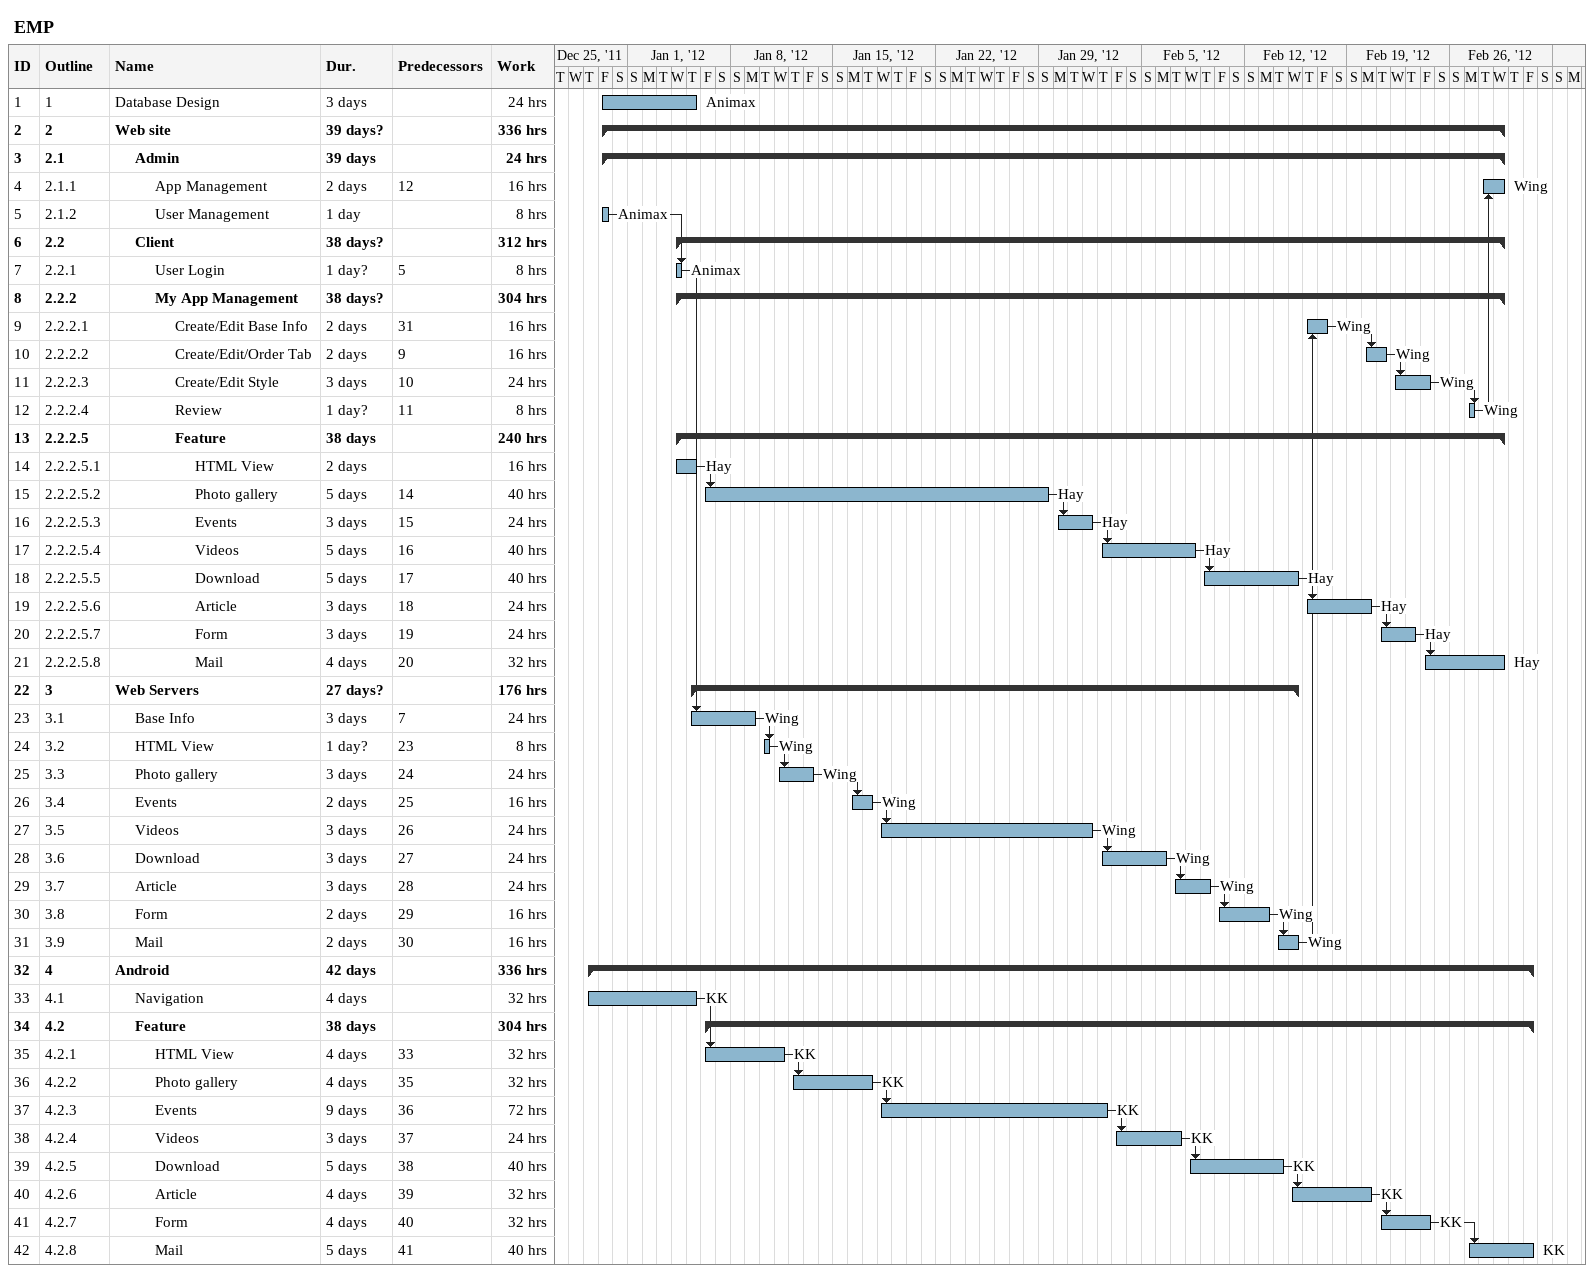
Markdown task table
EMP

| ID | WBS | Task | Duration | Start | Finish | Predecessors | Resources | Work (h) |
|---|---|---|---|---|---|---|---|---|
| 1 | 1 | Database Design | 3d | 2011-12-30 | 2012-01-05 |  | Animax | 24 |
| 2 | 2 | **Web site** | 39d? | 2011-12-30 | 2012-02-29 |  |  | 336 |
| 3 | 2.1 | **Admin** | 39d | 2011-12-30 | 2012-02-29 |  |  | 24 |
| 4 | 2.1.1 | App Management | 2d | 2012-02-28 | 2012-02-29 | 12 | Wing | 16 |
| 5 | 2.1.2 | User Management | 1d | 2011-12-30 | 2011-12-30 |  | Animax | 8 |
| 6 | 2.2 | **Client** | 38d? | 2012-01-04 | 2012-02-29 |  |  | 312 |
| 7 | 2.2.1 | User Login | 1d? | 2012-01-04 | 2012-01-04 | 5 | Animax | 8 |
| 8 | 2.2.2 | **My App Management** | 38d? | 2012-01-04 | 2012-02-29 |  |  | 304 |
| 9 | 2.2.2.1 | Create/Edit Base Info | 2d | 2012-02-16 | 2012-02-17 | 31 | Wing | 16 |
| 10 | 2.2.2.2 | Create/Edit/Order Tab | 2d | 2012-02-20 | 2012-02-21 | 9 | Wing | 16 |
| 11 | 2.2.2.3 | Create/Edit Style | 3d | 2012-02-22 | 2012-02-24 | 10 | Wing | 24 |
| 12 | 2.2.2.4 | Review | 1d? | 2012-02-27 | 2012-02-27 | 11 | Wing | 8 |
| 13 | 2.2.2.5 | **Feature** | 38d | 2012-01-04 | 2012-02-29 |  |  | 240 |
| 14 | 2.2.2.5.1 | HTML View | 2d | 2012-01-04 | 2012-01-05 |  | Hay | 16 |
| 15 | 2.2.2.5.2 | Photo gallery | 5d | 2012-01-06 | 2012-01-29 | 14 | Hay | 40 |
| 16 | 2.2.2.5.3 | Events | 3d | 2012-01-30 | 2012-02-01 | 15 | Hay | 24 |
| 17 | 2.2.2.5.4 | Videos | 5d | 2012-02-02 | 2012-02-08 | 16 | Hay | 40 |
| 18 | 2.2.2.5.5 | Download | 5d | 2012-02-09 | 2012-02-15 | 17 | Hay | 40 |
| 19 | 2.2.2.5.6 | Article | 3d | 2012-02-16 | 2012-02-20 | 18 | Hay | 24 |
| 20 | 2.2.2.5.7 | Form | 3d | 2012-02-21 | 2012-02-23 | 19 | Hay | 24 |
| 21 | 2.2.2.5.8 | Mail | 4d | 2012-02-24 | 2012-02-29 | 20 | Hay | 32 |
| 22 | 3 | **Web Servers** | 27d? | 2012-01-05 | 2012-02-15 |  |  | 176 |
| 23 | 3.1 | Base Info | 3d | 2012-01-05 | 2012-01-09 | 7 | Wing | 24 |
| 24 | 3.2 | HTML View | 1d? | 2012-01-10 | 2012-01-10 | 23 | Wing | 8 |
| 25 | 3.3 | Photo gallery | 3d | 2012-01-11 | 2012-01-13 | 24 | Wing | 24 |
| 26 | 3.4 | Events | 2d | 2012-01-16 | 2012-01-17 | 25 | Wing | 16 |
| 27 | 3.5 | Videos | 3d | 2012-01-18 | 2012-02-01 | 26 | Wing | 24 |
| 28 | 3.6 | Download | 3d | 2012-02-02 | 2012-02-06 | 27 | Wing | 24 |
| 29 | 3.7 | Article | 3d | 2012-02-07 | 2012-02-09 | 28 | Wing | 24 |
| 30 | 3.8 | Form | 2d | 2012-02-10 | 2012-02-13 | 29 | Wing | 16 |
| 31 | 3.9 | Mail | 2d | 2012-02-14 | 2012-02-15 | 30 | Wing | 16 |
| 32 | 4 | **Android** | 42d | 2011-12-29 | 2012-03-02 |  |  | 336 |
| 33 | 4.1 | Navigation | 4d | 2011-12-29 | 2012-01-05 |  | KK | 32 |
| 34 | 4.2 | **Feature** | 38d | 2012-01-06 | 2012-03-02 |  |  | 304 |
| 35 | 4.2.1 | HTML View | 4d | 2012-01-06 | 2012-01-11 | 33 | KK | 32 |
| 36 | 4.2.2 | Photo gallery | 4d | 2012-01-12 | 2012-01-17 | 35 | KK | 32 |
| 37 | 4.2.3 | Events | 9d | 2012-01-18 | 2012-02-02 | 36 | KK | 72 |
| 38 | 4.2.4 | Videos | 3d | 2012-02-03 | 2012-02-07 | 37 | KK | 24 |
| 39 | 4.2.5 | Download | 5d | 2012-02-08 | 2012-02-14 | 38 | KK | 40 |
| 40 | 4.2.6 | Article | 4d | 2012-02-15 | 2012-02-20 | 39 | KK | 32 |
| 41 | 4.2.7 | Form | 4d | 2012-02-21 | 2012-02-24 | 40 | KK | 32 |
| 42 | 4.2.8 | Mail | 5d | 2012-02-27 | 2012-03-02 | 41 | KK | 40 |
